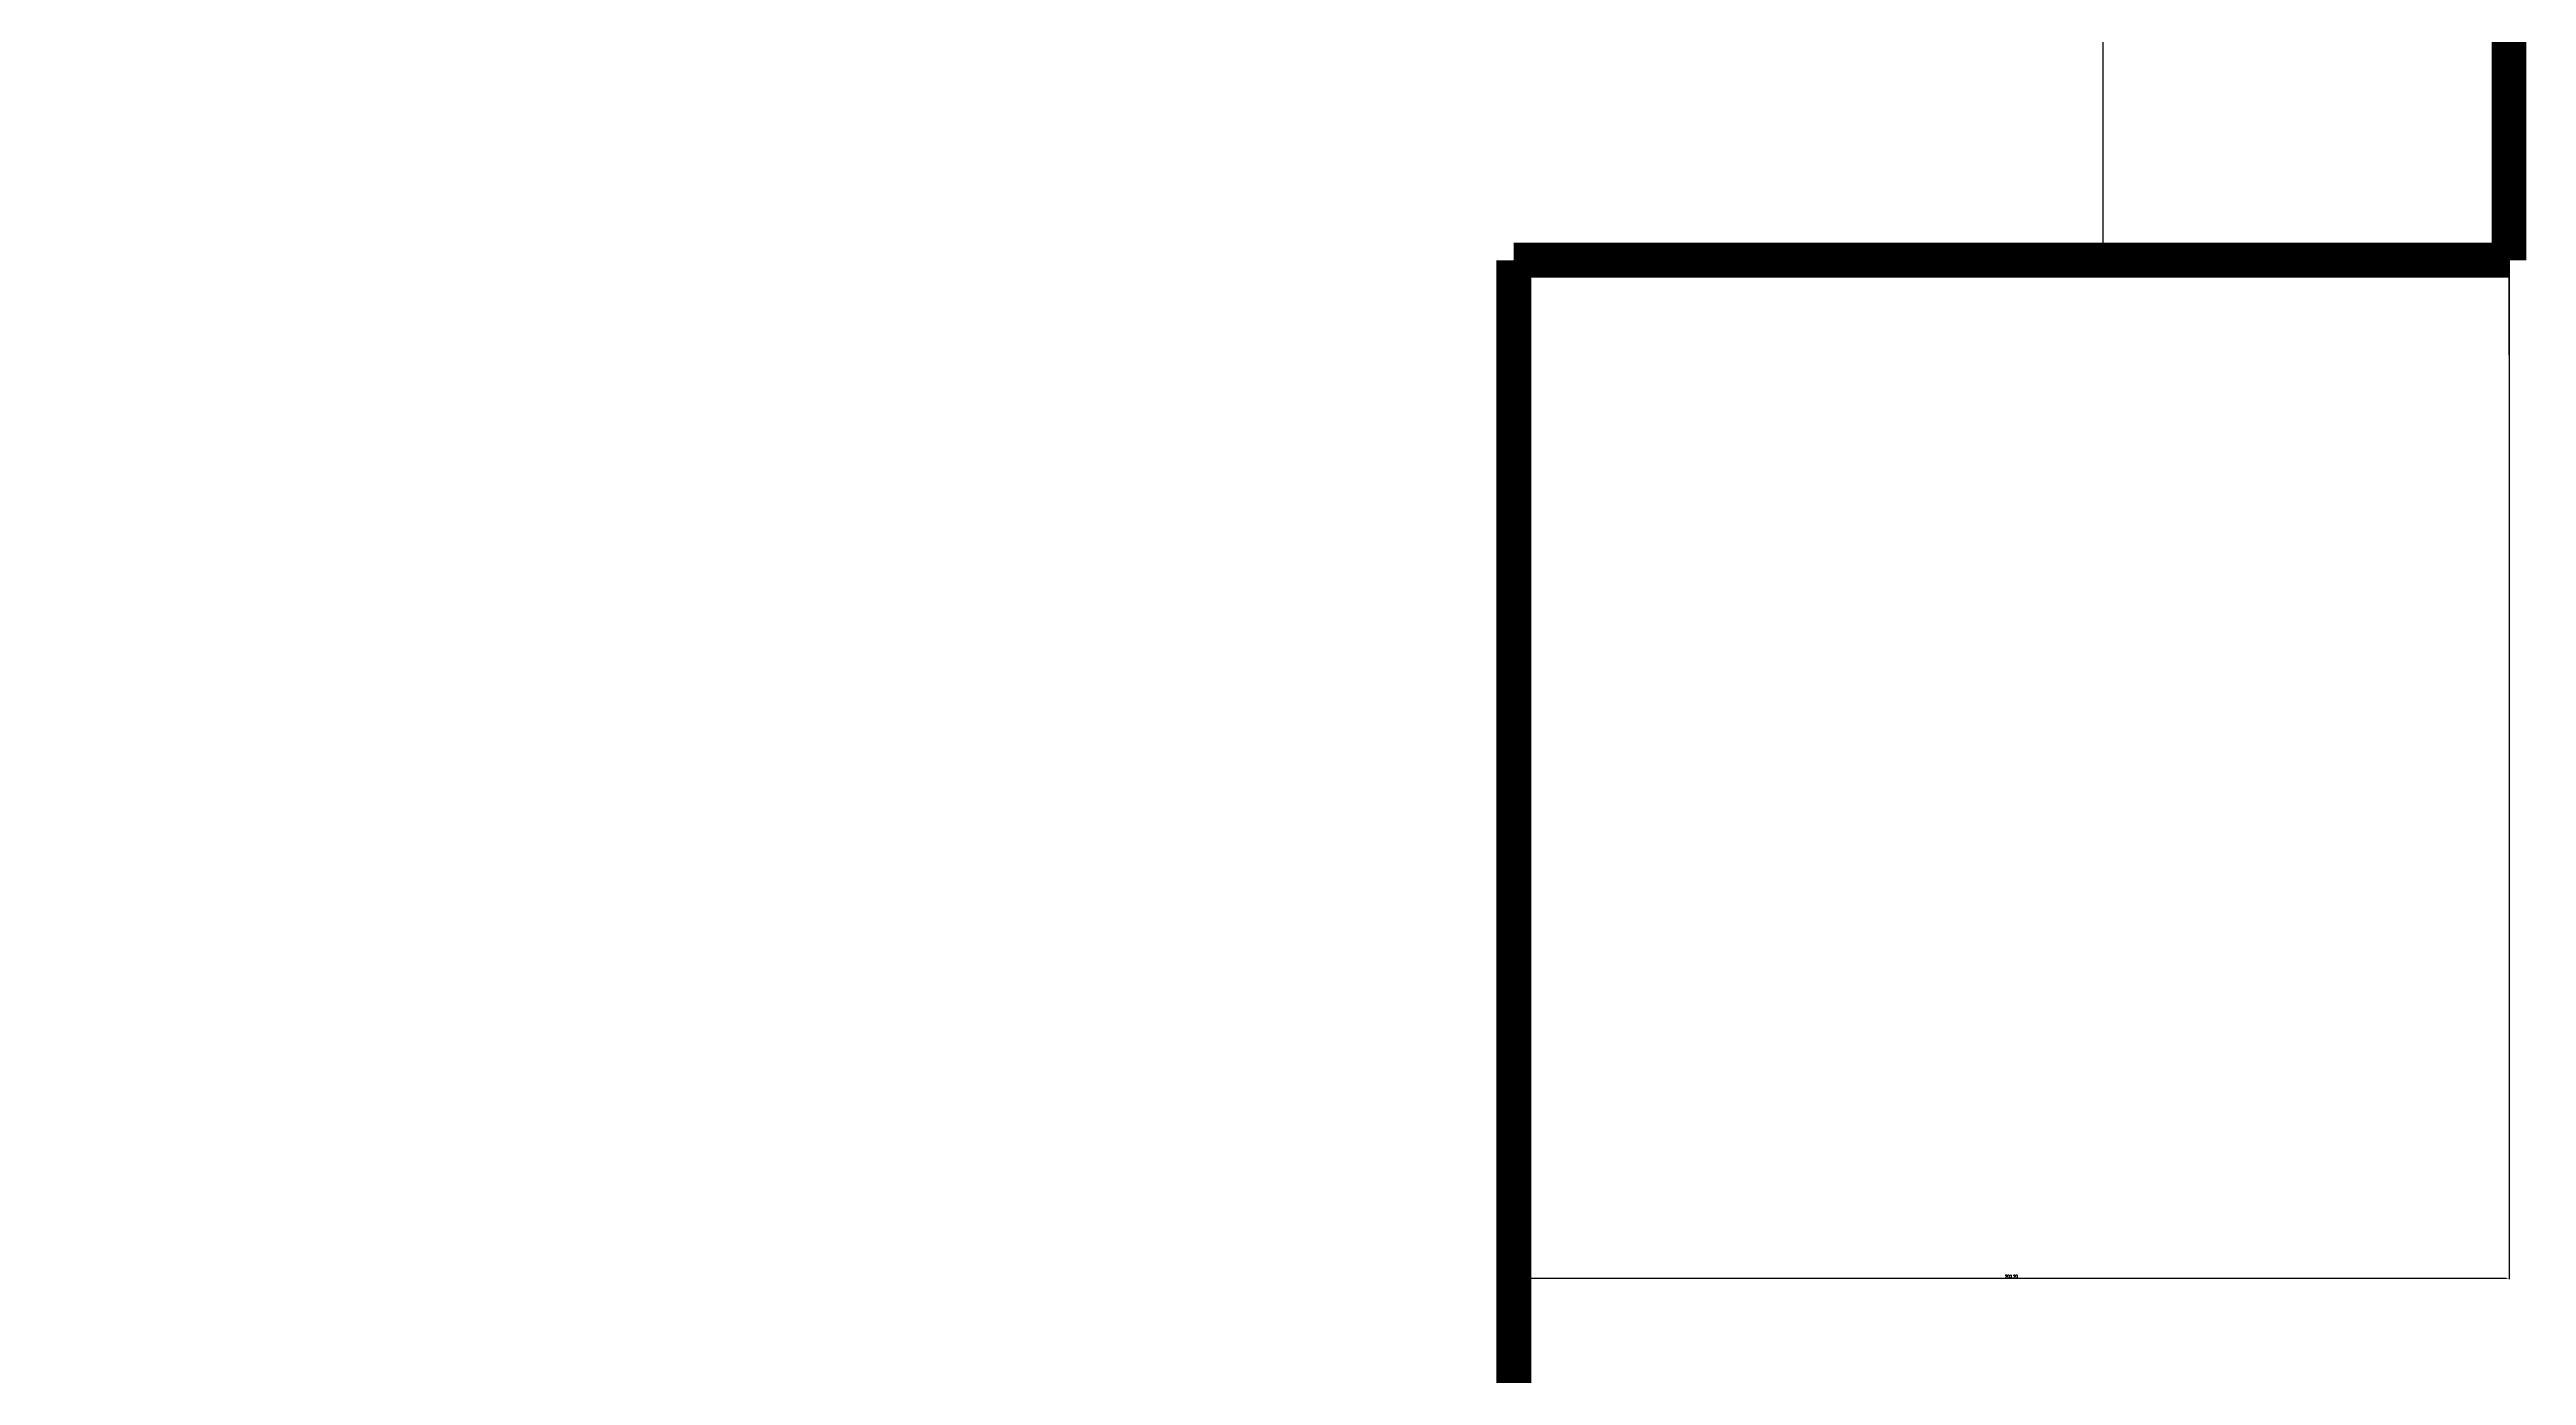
# Model space of a CAD drawing. Extents: x 278807 to 397707, y 326263 to 410363.
# Drawn here: x 389844.8 to 390343.1, y 348930 to 349196.8 of the extents above; entities that cross this region are included whole.
import ezdxf

# ---------------------------------------------------------------- set-up
doc = ezdxf.new("R2010")
doc.units = 0
doc.header["$LTSCALE"] = 400
doc.header["$MEASUREMENT"] = 0
doc.layers.get('0').update_dxf_attribs({"linetype": 'CONTINUOUS'})
doc.layers.get('DEFPOINTS').update_dxf_attribs({"linetype": 'CONTINUOUS'})
doc.styles.add('ROMAND', font='romans.shx', dxfattribs={"width": 0.8, "height": 0.625})
doc.dimstyles.get("Standard").update_dxf_attribs({"dimtxt": 0.625, "dimasz": 0.6, "dimexe": 0.18, "dimexo": 0.0625, "dimgap": 0.09, "dimtad": 1, "dimdec": 0, "dimzin": 0, "dimdsep": 46, "dimtxsty": 'ROMAND', "dimcen": 0.09, "dimadec": 0, "dimazin": 0, "dimtfac": 1, "dimtdec": 0, "dimtofl": 0, "dimtmove": 0, "dimatfit": 3, "dimfxl": 0, "dimtolj": 1, "dimtzin": 0, "dimarcsym": 0})

# ---------------------------------------------------------------- blocks, each defined once
blk = doc.blocks.new('*D127')
at = {"color": 0, "linetype": 'ByBlock', "lineweight": -2, "ltscale": 3}
for p, q in [((390339.46, 349755.01), (390257.82, 349755.01)), ((390257.92, 349155.01), (390257.92, 349754.41)), ((390339.46, 349154.41), (390257.82, 349154.41))]:
    blk.add_line(p, q, dxfattribs=at)
at = {"color": 0, "linetype": 'ByBlock', "ltscale": 3}
for points in [[(390257.82, 349754.41), (390258.02, 349754.41), (390257.92, 349755.01)], [(390257.82, 349155.01), (390258.02, 349155.01), (390257.92, 349154.41)]]:
    blk.add_solid(points, dxfattribs=at)
at = {"layer": 'DEFPOINTS', "color": 0, "linetype": 'ByBlock', "ltscale": 3}
for p in [(390257.92, 349755.01), (390339.56, 349755.01), (390339.56, 349154.41)]:
    blk.add_point(p, dxfattribs=at)
at = {"color": 0, "linetype": 'ByBlock', "ltscale": 3, "insert": (390257.51, 349493.69), "char_height": 0.625, "attachment_point": 5, "rotation": 90, "style": 'ROMAND'}
blk.add_mtext('\\A1;600.60', dxfattribs=at)
blk = doc.blocks.new('*D128')
at = {"color": 0, "lineweight": -2}
for p, q in [((390139.36, 349135.22), (390139.36, 348949.38)), ((390339.56, 349135.22), (390339.56, 348949.38)), ((390338.96, 348949.48), (390139.96, 348949.48))]:
    blk.add_line(p, q, dxfattribs=at)
at = {"color": 0}
for points in [[(390139.96, 348949.58), (390139.96, 348949.38), (390139.36, 348949.48)], [(390338.96, 348949.58), (390338.96, 348949.38), (390339.56, 348949.48)]]:
    blk.add_solid(points, dxfattribs=at)
at = {"layer": 'DEFPOINTS', "color": 0}
for p in [(390139.36, 349135.32, 7819.18), (390339.56, 349135.32, 7819.18), (390139.36, 348949.48)]:
    blk.add_point(p, dxfattribs=at)
at = {"color": 0, "insert": (390239.46, 348949.89), "char_height": 0.625, "attachment_point": 5, "style": 'ROMAND'}
blk.add_mtext('\\A1;200.20', dxfattribs=at)

msp = doc.modelspace()

# ---------------------------------------------------------------- linework, layer by layer
for p, q in [((390339.562, 349735.916), (390339.562, 349135.316)), ((390339.562, 349135.316), (390339.562, 349735.916)), ((390139.362, 349154.41), (390139.362, 346852.11)), ((390339.562, 349154.41), (390139.362, 349154.41)), ((390139.362, 346862.12), (390139.362, 349144.4))]:
    msp.add_line(p, q)
at = {"const_width": 7.007}
for points in [[(390139.362, 346852.11), (389438.662, 346852.11), (389438.662, 349755.01), (390339.562, 349755.01), (390339.562, 349154.41)], [(390139.362, 349154.41), (390139.362, 349154.41), (390139.362, 346852.11)], [(390139.362, 349154.41), (390339.562, 349154.41)]]:
    msp.add_lwpolyline(points, dxfattribs=at)

# ---------------------------------------------------------------- dimensions: what is measured, and where the dimension line sits
at = {"linetype": 'ByBlock', "ltscale": 3}
dim = msp.add_linear_dim(base=(390257.925, 349755.01), p1=(390339.562, 349154.41), p2=(390339.562, 349755.01), angle=90, dimstyle='Standard', override={"dimtxt": 0.5, "dimasz": 0.6, "dimexe": 0.1, "dimexo": 0.1, "dimgap": 0.1, "dimtad": 1, "dimtih": 0, "dimtoh": 0, "dimdec": 2, "dimtxsty": 'ROMAND', "dimtdec": 2}, dxfattribs=at)
dim.commit()
dim.dimension.update_dxf_attribs({"geometry": '*D127', "text_midpoint": (390257.925, 349493.693), "dimtype": 160})
dim = msp.add_aligned_dim(p1=(390339.562, 349135.316), p2=(390139.362, 349135.316), distance=185.841, dimstyle='Standard', override={"dimtxt": 0.5, "dimasz": 0.6, "dimexe": 0.1, "dimexo": 0.1, "dimgap": 0.1, "dimtad": 1, "dimtih": 0, "dimtoh": 0, "dimdec": 2, "dimtxsty": 'ROMAND', "dimtdec": 2})
dim.commit()
dim.dimension.update_dxf_attribs({"geometry": '*D128', "text_midpoint": (390239.462, 348949.888, -7819.182)})

doc.saveas('drawing.dxf')
